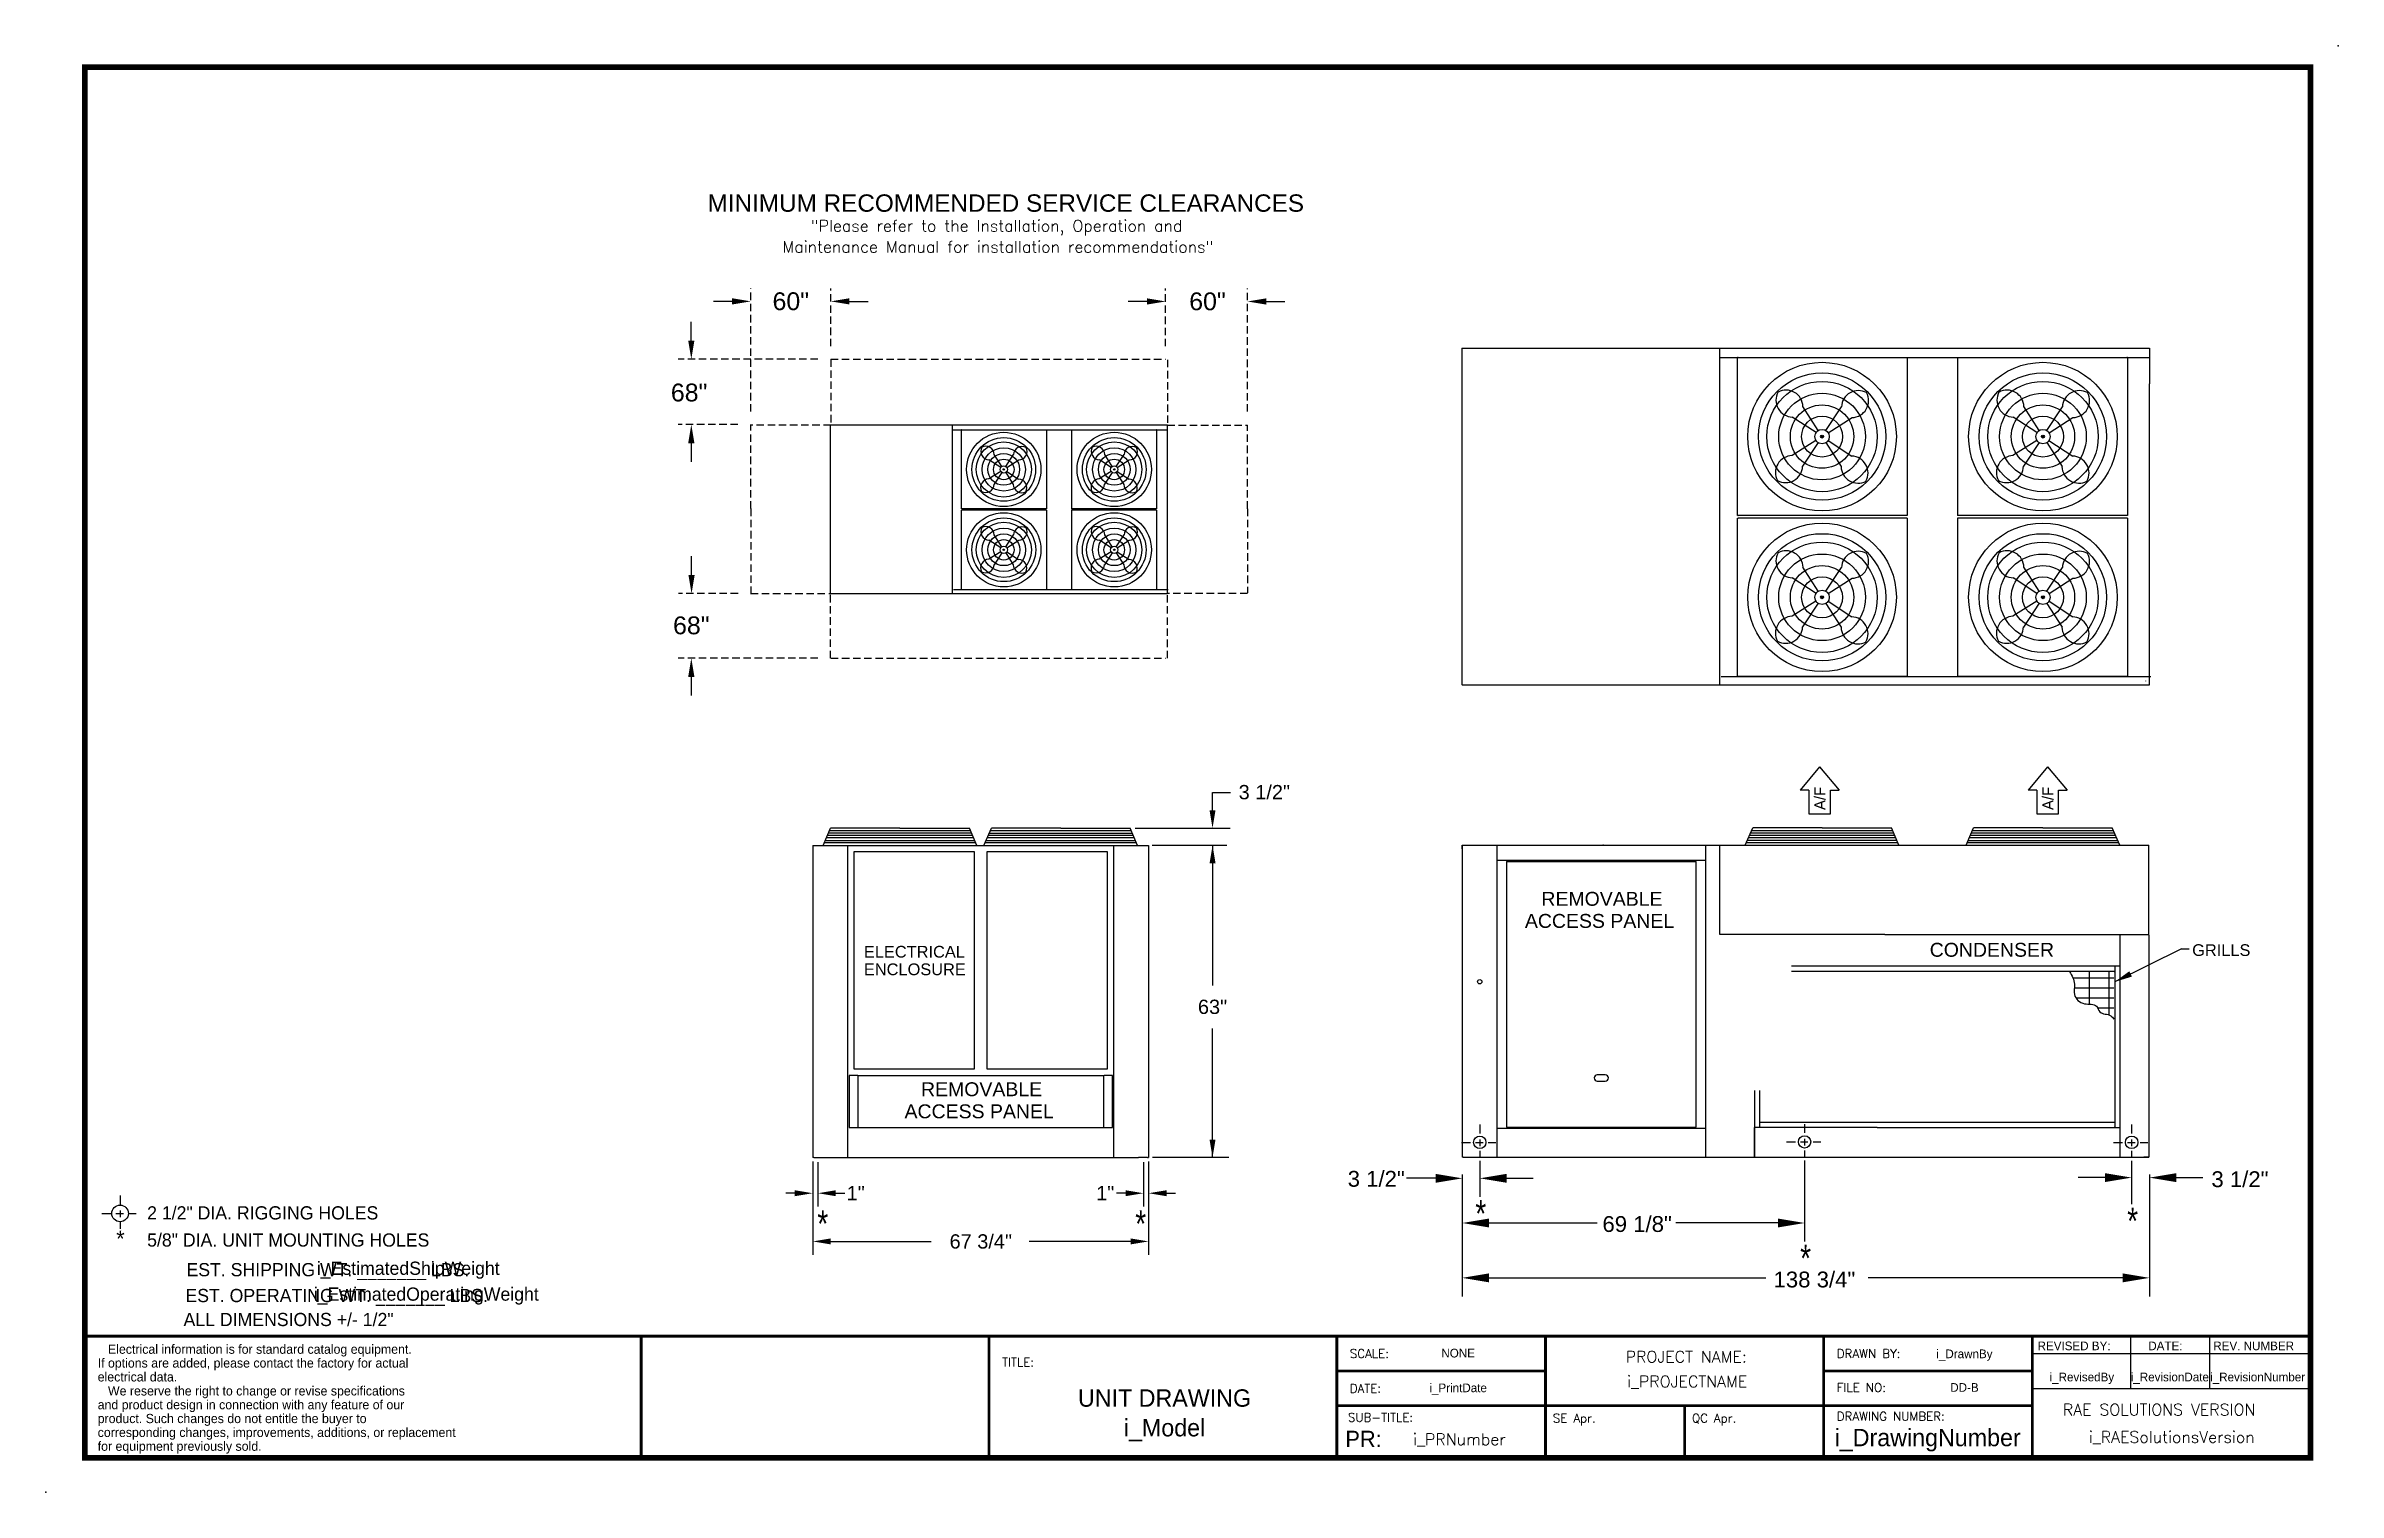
# Model space of a CAD drawing. Extents: x -102 to 361, y -135 to 157.
import ezdxf
from ezdxf.enums import TextEntityAlignment as Align

# ---------------------------------------------------------------- set-up
doc = ezdxf.new("R2010")
doc.units = 0
doc.header["$MEASUREMENT"] = 0
doc.linetypes.add('DASHED', pattern=[0.75, 0.5, -0.25])
doc.layers.get('0').update_dxf_attribs({"linetype": 'CONTINUOUS'})
doc.layers.add('MG13A', color=7, linetype='CONTINUOUS')
doc.styles.add('dimentions', font='ARIAL.TTF')
doc.styles.add('SIMPLEX', font='SIMPLEX')
doc.styles.add('SLDTEXTSTYLE0', font='ARIAL.TTF', dxfattribs={"width": 0.75})

# ---------------------------------------------------------------- blocks, each defined once
blk = doc.blocks.new('A-F')
for p, q in [((0, 0.792), (-0.33, 0.396)), ((0, 0.792), (0.33, 0.396)), ((-0.182, 0.396), (-0.33, 0.396)), ((-0.182, 0.396), (-0.182, 0)), ((0.182, 0.396), (0.33, 0.396)), ((0.182, 0), (0.182, 0.396)), ((-0.182, 0), (0.182, 0))]:
    blk.add_line(p, q)
blk.add_text('A/F', height=0.1875, rotation=90).set_placement((0.098, 0.063))

msp = doc.modelspace()

# ---------------------------------------------------------------- linework, layer by layer
at = {"linetype": 'DASHED', "lineweight": 30, "ltscale": 3}
for p, q in [((40.49, 83.34), (40.49, 108.2)), ((56.63, 96.52), (56.63, 108.2)), ((124.22, 96.5), (124.22, 108.18)), ((140.74, 83.32), (140.74, 108.18)), ((54.01, 93.89), (25.85, 93.89)), ((56.62, 93.89), (56.62, 80.72)), ((56.62, 93.89), (124.22, 93.89)), ((124.6, 93.77), (124.6, 80.58)), ((37.87, 80.72), (25.85, 80.72)), ((40.49, 63.72), (40.49, 80.72)), ((56.65, 80.58), (40.51, 80.58)), ((124.6, 80.58), (140.74, 80.58)), ((140.74, 63.7), (140.74, 80.58)), ((40.49, 63.72), (40.49, 46.72)), ((140.74, 63.7), (140.74, 46.7)), ((37.92, 46.56), (25.91, 46.56)), ((40.46, 46.58), (56.6, 46.58)), ((56.59, 33.54), (56.59, 46.72)), ((124.6, 33.52), (124.6, 46.7)), ((140.74, 46.58), (124.6, 46.58)), ((54.01, 33.54), (25.85, 33.54)), ((56.63, 33.54), (124.22, 33.52))]:
    msp.add_line(p, q, dxfattribs=at)
at = {"lineweight": 30}
for p, q in [((36.71, 105.58), (32.93, 105.58)), ((184.04, 96.16), (322.81, 96.16)), ((236.06, 94.27), (322.81, 94.27)), ((322.81, 35.24), (322.81, 88.94)), ((255.94, 79.5), (252.87, 84.33)), ((257.51, 79.48), (260.65, 84.27)), ((300.53, 79.5), (297.47, 84.33)), ((302.11, 79.48), (305.25, 84.27)), ((124.6, 80.58), (56.6, 80.58)), ((56.6, 46.58), (56.6, 80.58)), ((81.23, 46.58), (81.23, 80.58)), ((81.23, 79.64), (124.6, 79.64)), ((124.6, 46.58), (124.6, 80.58)), ((255.5, 79.07), (250.72, 82.2)), ((257.94, 79.05), (262.77, 82.12)), ((300.1, 79.07), (295.31, 82.2)), ((302.54, 79.05), (307.37, 82.12)), ((91.17, 72.25), (89.63, 74.66)), ((91.95, 72.24), (93.52, 74.63)), ((113.46, 72.25), (111.93, 74.66)), ((114.25, 72.24), (115.82, 74.63)), ((255.49, 77.49), (250.66, 74.43)), ((255.92, 77.06), (252.78, 72.27)), ((257.49, 77.05), (260.56, 72.22)), ((257.93, 77.47), (262.71, 74.34)), ((300.09, 77.49), (295.26, 74.43)), ((300.52, 77.06), (297.38, 72.27)), ((302.09, 77.05), (305.16, 72.22)), ((302.52, 77.47), (307.31, 74.34)), ((90.94, 71.25), (88.53, 69.71)), ((90.95, 72.03), (88.56, 73.6)), ((91.16, 71.03), (89.59, 68.64)), ((91.94, 71.02), (93.48, 68.61)), ((92.16, 71.24), (94.55, 69.67)), ((92.17, 72.02), (94.58, 73.56)), ((113.24, 71.25), (110.83, 69.71)), ((113.25, 72.03), (110.85, 73.6)), ((113.45, 71.03), (111.89, 68.64)), ((114.24, 71.02), (115.78, 68.61)), ((114.46, 71.24), (116.85, 69.67)), ((114.47, 72.02), (116.88, 73.56)), ((56.6, 50.33), (56.6, 58.54)), ((90.95, 55.81), (88.56, 57.38)), ((91.17, 56.02), (89.63, 58.44)), ((91.95, 56.02), (93.52, 58.41)), ((92.17, 55.8), (94.58, 57.33)), ((113.25, 55.81), (110.86, 57.38)), ((113.46, 56.02), (111.93, 58.44)), ((114.25, 56.02), (115.82, 58.41)), ((114.47, 55.8), (116.88, 57.33)), ((90.94, 55.02), (88.53, 53.49)), ((91.16, 54.81), (89.59, 52.41)), ((91.94, 54.8), (93.48, 52.38)), ((92.16, 55.01), (94.55, 53.44)), ((113.24, 55.02), (110.83, 53.49)), ((113.46, 54.8), (111.89, 52.41)), ((114.24, 54.8), (115.78, 52.38)), ((114.46, 55.01), (116.85, 53.44)), ((255.94, 47.05), (252.87, 51.88)), ((257.51, 47.04), (260.65, 51.82)), ((300.54, 47.05), (297.47, 51.88)), ((302.11, 47.04), (305.25, 51.82)), ((56.6, 46.58), (124.6, 46.58)), ((81.38, 47.41), (124.75, 47.41)), ((255.5, 46.62), (250.72, 49.76)), ((257.94, 46.6), (262.77, 49.67)), ((300.1, 46.62), (295.32, 49.76)), ((302.54, 46.6), (307.37, 49.67)), ((255.49, 45.04), (250.66, 41.98)), ((255.92, 44.61), (252.78, 39.83)), ((257.49, 44.6), (260.56, 39.77)), ((257.93, 45.03), (262.71, 41.89)), ((300.09, 45.04), (295.26, 41.98)), ((300.52, 44.61), (297.38, 39.82)), ((302.09, 44.6), (305.16, 39.77)), ((302.53, 45.03), (307.31, 41.89)), ((184.1, 28.16), (322.81, 28.16)), ((236.36, 29.82), (323.1, 29.82)), ((133.69, 2.82), (133.69, 6.42)), ((133.69, 6.42), (137.29, 6.42)), ((55.1, -4.27), (56.6, -0.77)), ((85.88, -3.77), (55.31, -3.77)), ((55.53, -3.27), (85.67, -3.27)), ((85.46, -2.77), (55.74, -2.77)), ((85.24, -2.27), (55.96, -2.27)), ((56.17, -1.77), (85.03, -1.77)), ((56.38, -1.27), (84.81, -1.27)), ((57.1, -0.77), (56.6, -0.77)), ((70.6, -0.77), (57.1, -0.77)), ((70.6, -0.77), (84.6, -0.77)), ((86.1, -4.27), (84.6, -0.77)), ((87.55, -4.28), (89.05, -0.78)), ((118.33, -3.78), (87.76, -3.78)), ((87.97, -3.28), (118.12, -3.28)), ((117.9, -2.78), (88.19, -2.78)), ((117.69, -2.28), (88.4, -2.28)), ((88.62, -1.78), (117.47, -1.78)), ((88.83, -1.28), (117.26, -1.28)), ((89.55, -0.78), (89.05, -0.78)), ((103.05, -0.78), (89.55, -0.78)), ((103.05, -0.78), (117.05, -0.78)), ((118.55, -4.28), (117.05, -0.78)), ((118.08, -0.78), (137.22, -0.78)), ((184.1, -4.24), (212.47, -4.24)), ((235.97, -4.24), (322.7, -4.26)), ((241.22, -4.25), (242.72, -0.75)), ((272, -3.75), (241.43, -3.75)), ((241.64, -3.25), (271.79, -3.25)), ((271.57, -2.75), (241.86, -2.75)), ((271.36, -2.25), (242.07, -2.25)), ((242.29, -1.75), (271.14, -1.75)), ((242.5, -1.25), (270.93, -1.25)), ((243.22, -0.75), (242.72, -0.75)), ((256.72, -0.75), (243.22, -0.75)), ((256.72, -0.75), (270.72, -0.75)), ((272.22, -4.25), (270.72, -0.75)), ((285.81, -4.26), (287.31, -0.76)), ((316.6, -3.76), (286.03, -3.76)), ((286.24, -3.26), (316.38, -3.26)), ((316.17, -2.76), (286.45, -2.76)), ((315.95, -2.26), (286.67, -2.26)), ((286.88, -1.76), (315.74, -1.76)), ((287.1, -1.26), (315.53, -1.26)), ((287.81, -0.76), (287.31, -0.76)), ((301.31, -0.76), (287.81, -0.76)), ((301.31, -0.76), (315.31, -0.76)), ((316.81, -4.26), (315.31, -0.76)), ((322.7, -22.37), (322.7, -4.26)), ((269.39, -22.26), (236.06, -22.26)), ((269.39, -22.26), (322.7, -22.26)), ((316.9, -67.24), (316.9, -22.26)), ((316.9, -28.65), (250.56, -28.65)), ((315.68, -29.74), (250.56, -29.74)), ((315.87, -61.24), (315.87, -28.65)), ((244.13, -61.24), (244.13, -53.76)), ((183.96, -64.24), (185.76, -64.24)), ((186.79, -64.24), (188.31, -64.24)), ((187.63, -60.65), (187.63, -62.43)), ((187.63, -63.67), (187.63, -65.01)), ((189.34, -64.24), (190.88, -64.24)), ((246.44, -61.24), (243.11, -61.24)), ((315.87, -60.24), (244.13, -60.24)), ((267.82, -61.24), (246.44, -61.24)), ((249.53, -64.14), (251.33, -64.14)), ((252.37, -64.14), (253.88, -64.14)), ((253.2, -60.55), (253.2, -62.32)), ((253.2, -63.56), (253.2, -64.9)), ((254.92, -64.14), (256.45, -64.14)), ((315.55, -64.24), (317.34, -64.24)), ((318.38, -64.24), (319.89, -64.24)), ((319.21, -60.65), (319.21, -62.43)), ((319.21, -63.67), (319.21, -65.01)), ((320.93, -64.24), (322.46, -64.24)), ((53.02, -67.02), (53.02, -67.27)), ((53.23, -67.27), (53.02, -67.27)), ((53.02, -68.13), (53.02, -86.94)), ((54.04, -68.21), (54.04, -77.21)), ((55.02, -67.27), (55.48, -67.27)), ((118.29, -67.27), (118.75, -67.27)), ((119.73, -68.21), (119.73, -77.21)), ((120.54, -67.27), (120.75, -67.27)), ((120.75, -67.02), (120.75, -67.27)), ((120.75, -68.13), (120.75, -86.94)), ((184.31, -67.24), (184.1, -67.24)), ((187.63, -65.96), (187.63, -67.36)), ((187.63, -67.99), (187.63, -75.25)), ((253.2, -65.86), (253.2, -67.26)), ((253.2, -67.89), (253.2, -84.27)), ((319.21, -65.96), (319.21, -67.36)), ((319.21, -67.99), (319.21, -76.73)), ((322.7, -66.99), (322.7, -67.24)), ((178.7, -71.5), (172.83, -71.5)), ((184.1, -70.74), (184.1, -95.35)), ((184.1, -70.74), (184.1, -84.27)), ((184.1, -70.74), (184.1, -75.25)), ((193.03, -71.5), (198.43, -71.5)), ((313.81, -71.36), (308.41, -71.36)), ((322.81, -70.74), (322.81, -95.35)), ((322.81, -70.74), (322.81, -76.73)), ((328.21, -71.36), (333.61, -71.36)), ((-90.48, -78.59), (-88.69, -78.59)), ((-87.65, -78.59), (-86.14, -78.59)), ((-86.82, -75), (-86.82, -76.77)), ((-86.82, -78.01), (-86.82, -79.35)), ((-85.1, -78.59), (-83.57, -78.59)), ((50.26, -74.51), (47.56, -74.51)), ((56.74, -74.51), (59.44, -74.51)), ((117.03, -74.51), (114.33, -74.51)), ((123.51, -74.51), (126.21, -74.51)), ((-86.82, -80.31), (-86.82, -81.7)), ((189.5, -80.52), (211.32, -80.52)), ((247.8, -80.52), (227.21, -80.52)), ((55.72, -84.24), (76.87, -84.24)), ((118.05, -84.24), (96.67, -84.24)), ((189.5, -91.6), (245.34, -91.6)), ((317.41, -91.6), (266.02, -91.6)), ((18.37, -127.95), (18.37, -103.38)), ((88.57, -127.95), (88.57, -103.38)), ((158.77, -103.38), (299.17, -103.38)), ((158.77, -127.95), (158.77, -103.38)), ((200.89, -103.38), (200.89, -127.95)), ((257.05, -103.38), (257.05, -117.42)), ((299.17, -103.38), (299.17, -127.95)), ((299.17, -103.38), (355.33, -103.38)), ((299.17, -103.38), (299.17, -106.89)), ((318.98, -103.38), (318.98, -113.91)), ((334.94, -103.38), (334.94, -113.91)), ((200.89, -110.4), (158.77, -110.4)), ((257.05, -110.4), (299.17, -110.4)), ((257.05, -117.42), (257.05, -110.4)), ((299.17, -106.89), (355.33, -106.89)), ((299.17, -113.91), (355.33, -113.91)), ((299.17, -117.42), (158.77, -117.42)), ((228.97, -117.42), (228.97, -127.95)), ((257.05, -117.42), (257.05, -127.95))]:
    msp.add_line(p, q, dxfattribs=at)
at = {"linetype": 'Continuous', "lineweight": 30}
for p, q in [((60.41, 105.58), (64.19, 105.58)), ((120.44, 105.56), (116.66, 105.56)), ((144.52, 105.56), (148.3, 105.56)), ((28.48, 97.67), (28.48, 101.45)), ((184.04, 96.16), (184.04, 28.16)), ((235.97, 96.16), (236.04, 96.16)), ((236.06, 29.82), (236.06, 96.16)), ((236.06, 94.27), (236.06, 94.32)), ((236.06, 94.27), (236.06, 94.27)), ((239.66, 62.32), (239.66, 94.27)), ((239.81, 94.27), (239.67, 94.27)), ((239.81, 94.27), (273.91, 94.27)), ((273.67, 94.27), (273.67, 94.27)), ((273.91, 94.27), (273.91, 62.32)), ((284.06, 94.27), (284.06, 62.32)), ((284.06, 94.27), (318.25, 94.27)), ((318.36, 94.27), (318.25, 94.27)), ((318.36, 94.27), (318.36, 62.32)), ((322.81, 96.16), (322.81, 89.02)), ((322.81, 89.02), (322.81, 88.94)), ((83.03, 63.66), (83.03, 79.64)), ((83.1, 79.64), (83.03, 79.64)), ((83.1, 79.64), (100.15, 79.64)), ((100.03, 79.64), (100.03, 79.64)), ((100.15, 79.64), (100.15, 63.66)), ((105.23, 79.64), (105.23, 63.66)), ((105.23, 79.64), (122.32, 79.64)), ((122.38, 79.64), (122.32, 79.64)), ((122.38, 79.64), (122.38, 63.66)), ((28.48, 76.94), (28.48, 73.16)), ((100.15, 63.66), (83.03, 63.66)), ((83.03, 47.41), (83.03, 63.39)), ((83.03, 63.39), (83.08, 63.39)), ((83.05, 63.66), (83.08, 63.66)), ((83.08, 63.66), (83.08, 63.66)), ((83.08, 63.66), (83.08, 63.66)), ((83.08, 63.66), (83.08, 63.66)), ((100.15, 63.39), (83.08, 63.39)), ((83.08, 63.39), (83.08, 63.39)), ((83.08, 63.39), (83.08, 63.39)), ((83.08, 63.39), (83.08, 63.39)), ((100.03, 63.66), (100.03, 63.66)), ((100.06, 63.39), (100.03, 63.39)), ((100.03, 63.39), (100.03, 63.39)), ((100.03, 63.39), (100.03, 63.39)), ((100.06, 63.39), (100.06, 63.39)), ((100.15, 63.39), (100.15, 47.41)), ((122.38, 63.66), (105.23, 63.66)), ((105.23, 63.39), (105.23, 47.41)), ((122.38, 63.39), (105.23, 63.39)), ((105.35, 63.39), (105.38, 63.39)), ((105.38, 63.66), (105.38, 63.66)), ((105.38, 63.39), (105.38, 63.39)), ((105.38, 63.39), (105.38, 63.39)), ((105.38, 63.39), (105.38, 63.39)), ((122.35, 63.66), (122.33, 63.66)), ((122.33, 63.66), (122.33, 63.66)), ((122.33, 63.66), (122.33, 63.66)), ((122.35, 63.39), (122.33, 63.39)), ((122.33, 63.39), (122.33, 63.39)), ((122.33, 63.39), (122.33, 63.39)), ((122.38, 63.39), (122.38, 47.41)), ((273.91, 62.32), (239.66, 62.32)), ((239.66, 29.82), (239.66, 61.77)), ((239.66, 61.77), (239.76, 61.77)), ((239.71, 62.32), (239.76, 62.32)), ((239.76, 62.32), (239.76, 62.32)), ((239.76, 62.32), (239.76, 62.32)), ((239.76, 62.32), (239.76, 62.32)), ((273.91, 61.77), (239.76, 61.77)), ((239.76, 61.77), (239.76, 61.77)), ((239.76, 61.77), (239.76, 61.77)), ((239.76, 61.77), (239.76, 61.77)), ((273.67, 62.32), (273.67, 62.32)), ((273.72, 61.77), (273.67, 61.77)), ((273.67, 61.77), (273.67, 61.77)), ((273.67, 61.77), (273.67, 61.77)), ((273.72, 61.77), (273.72, 61.77)), ((273.91, 61.77), (273.91, 29.82)), ((318.36, 62.32), (284.06, 62.32)), ((284.06, 61.77), (284.06, 29.82)), ((318.36, 61.77), (284.06, 61.77)), ((284.31, 61.77), (284.36, 61.77)), ((284.36, 62.32), (284.36, 62.32)), ((284.36, 61.78), (284.36, 61.77)), ((284.36, 61.77), (284.36, 61.77)), ((284.36, 61.77), (284.36, 61.77)), ((318.26, 62.32), (318.27, 62.32)), ((318.26, 62.32), (318.26, 62.32)), ((318.27, 61.77), (318.26, 61.77)), ((318.26, 61.77), (318.26, 61.77)), ((318.31, 62.32), (318.27, 62.32)), ((318.31, 61.77), (318.27, 61.77)), ((318.36, 61.77), (318.36, 29.82)), ((28.53, 50.34), (28.53, 54.12)), ((322.81, 35.16), (322.81, 35.24)), ((322.81, 28.16), (322.81, 35.16)), ((28.48, 29.76), (28.48, 25.98)), ((184.1, 28.16), (184.04, 28.16)), ((236.06, 29.82), (236.06, 29.82)), ((236.06, 29.77), (236.06, 29.82)), ((236.06, 28.16), (236.06, 29.77)), ((236.06, 28.89), (236.06, 28.94)), ((236.06, 28.89), (236.06, 28.89)), ((239.66, 29.82), (239.81, 29.82)), ((273.91, 29.82), (239.81, 29.82)), ((273.67, 29.82), (273.67, 29.82)), ((273.96, 29.82), (273.67, 29.82)), ((284.36, 29.82), (284.01, 29.82)), ((284.06, 29.87), (284.06, 29.87)), ((318.25, 29.82), (284.06, 29.82)), ((318.25, 29.82), (318.36, 29.82)), ((322, 28.98), (322, 28.98)), ((322, 28.98), (322, 28.89)), ((322, 28.89), (322, 28.89)), ((53.02, -4.27), (53.02, -67.02)), ((53.02, -4.27), (120.75, -4.27)), ((60.04, -4.27), (60.04, -67.27)), ((113.73, -4.27), (113.73, -67.27)), ((120.75, -4.27), (120.75, -67.02)), ((136.59, -4.27), (121.5, -4.27)), ((133.69, -4.27), (133.69, -32.55)), ((184.1, -4.3), (184.1, -4.24)), ((184.1, -4.31), (184.1, -4.3)), ((184.1, -4.31), (184.1, -4.99)), ((184.1, -4.99), (184.1, -4.31)), ((191.12, -67.24), (191.12, -4.24)), ((212.54, -4.24), (212.47, -4.24)), ((212.54, -4.24), (235.97, -4.24)), ((212.6, -4.24), (212.54, -4.24)), ((233.21, -4.24), (233.21, -67.24)), ((236.06, -4.31), (236.06, -4.26)), ((236.06, -22.26), (236.06, -4.31)), ((61.29, -5.58), (61.29, -49.41)), ((85.64, -5.58), (61.29, -5.58)), ((85.64, -49.41), (85.64, -5.58)), ((88.14, -5.58), (88.14, -49.41)), ((112.48, -5.58), (88.14, -5.58)), ((112.48, -49.41), (112.48, -5.58)), ((184.1, -4.99), (184.1, -67.24)), ((191.12, -7.29), (191.91, -7.29)), ((191.22, -7.29), (191.33, -7.29)), ((191.91, -7.29), (231.96, -7.29)), ((193.03, -7.54), (193.03, -61.19)), ((193.03, -7.54), (231.28, -7.54)), ((193.03, -7.54), (193.03, -7.54)), ((231.28, -7.54), (231.28, -7.54)), ((231.33, -7.54), (231.28, -7.54)), ((231.33, -61.19), (231.33, -7.54)), ((231.33, -61.19), (231.33, -7.54)), ((231.33, -7.54), (231.33, -7.54)), ((231.96, -7.29), (232.99, -7.29)), ((232.99, -7.29), (233.21, -7.29)), ((236.06, -22.26), (236.06, -22.26)), ((236.06, -22.26), (236.06, -22.26)), ((322.7, -22.3), (322.7, -22.26)), ((322.7, -22.37), (322.7, -28.74)), ((315.68, -29.74), (315.79, -29.74)), ((315.87, -29.74), (315.79, -29.74)), ((322.7, -28.74), (322.7, -66.99)), ((184.07, -33.05), (184.1, -33.05)), ((133.69, -67.27), (133.69, -41.23)), ((60.37, -50.77), (60.37, -61.22)), ((62.08, -50.77), (60.37, -50.77)), ((61.29, -49.41), (85.64, -49.41)), ((62.08, -50.77), (62.08, -50.77)), ((62.08, -50.77), (62.12, -50.77)), ((62.08, -50.77), (62.08, -50.77)), ((62.12, -50.77), (111.75, -50.77)), ((62.12, -50.77), (62.12, -61.22)), ((88.14, -49.41), (112.48, -49.41)), ((111.75, -61.22), (111.75, -50.77)), ((111.75, -50.77), (111.8, -50.77)), ((111.8, -50.77), (111.8, -50.77)), ((111.8, -50.77), (111.8, -50.77)), ((113.5, -50.77), (111.8, -50.77)), ((113.5, -61.22), (113.5, -50.77)), ((212.96, -50.62), (211.34, -50.62)), ((211.34, -51.87), (212.96, -51.87)), ((243.11, -53.76), (243.11, -67.24)), ((60.37, -61.22), (62.08, -61.22)), ((62.08, -61.22), (62.08, -61.22)), ((62.12, -61.22), (62.08, -61.22)), ((62.08, -61.22), (62.08, -61.22)), ((62.12, -61.22), (111.75, -61.22)), ((111.8, -61.22), (111.75, -61.22)), ((111.8, -61.22), (111.8, -61.22)), ((111.8, -61.22), (111.8, -61.22)), ((111.8, -61.22), (113.5, -61.22)), ((191.12, -61.35), (233.21, -61.35)), ((193.03, -61.19), (231.28, -61.19)), ((193.03, -61.19), (193.03, -61.19)), ((231.28, -61.19), (231.28, -61.19)), ((231.28, -61.19), (231.33, -61.19)), ((231.33, -61.19), (231.33, -61.19)), ((243.11, -61.12), (243.11, -61.12)), ((267.82, -61.24), (316.9, -61.24)), ((315.79, -61.24), (315.68, -61.24)), ((315.79, -61.24), (315.87, -61.24)), ((53.02, -67.02), (53.02, -67.02)), ((53.23, -67.27), (55.02, -67.27)), ((55.48, -67.27), (118.29, -67.27)), ((120.54, -67.27), (118.75, -67.27)), ((120.75, -67.02), (120.75, -67.02)), ((136.95, -67.27), (121.6, -67.27)), ((184.31, -67.24), (185.2, -67.24)), ((185.2, -67.24), (321.7, -67.24)), ((194.08, -67.24), (322.7, -67.24)), ((322.6, -67.24), (321.7, -67.24))]:
    msp.add_line(p, q, dxfattribs=at)
msp.add_line((243.11, -67.24), (243.11, -61.24))
at = {"const_width": 1.12}
msp.add_lwpolyline([(-93.95, -127.95), (355.33, -127.95), (355.33, 152.85), (-93.95, 152.85), (-93.95, -127.95)], dxfattribs=at)
at = {"lineweight": 30, "const_width": 0.562}
for points in [[(19.03, -103.38), (-93.95, -103.38)], [(355.33, -103.38), (18.37, -103.38), (18.37, -127.95)], [(88.57, -103.38), (88.57, -127.95)], [(158.77, -103.38), (158.77, -127.95)], [(200.89, -103.38), (200.89, -127.95)], [(257.05, -103.38), (257.05, -127.95)], [(299.17, -127.95), (299.17, -103.38), (355.33, -103.38)], [(200.89, -110.4), (158.77, -110.4)], [(299.17, -110.4), (257.05, -110.4), (257.05, -127.95)], [(299.17, -117.42), (158.77, -117.42)], [(228.97, -117.42), (228.97, -127.95)]]:
    msp.add_lwpolyline(points, dxfattribs=at)
at = {"lineweight": 30}
for centre, radius in [((256.72, 78.27), 15), ((301.31, 78.27), 15), ((256.72, 78.27), 12.85), ((256.72, 78.27), 11.14), ((301.31, 78.27), 12.85), ((301.31, 78.27), 11.14), ((256.72, 78.27), 8.74), ((256.72, 78.27), 6.4), ((301.31, 78.27), 8.74), ((301.31, 78.27), 6.4), ((91.55, 71.64), 7.5), ((113.85, 71.64), 7.5), ((256.72, 78.27), 4.13), ((256.72, 78.27), 1.45), ((301.31, 78.27), 4.13), ((301.31, 78.27), 1.45), ((91.55, 71.64), 6.43), ((91.55, 71.64), 5.57), ((91.55, 71.64), 4.37), ((91.55, 71.64), 3.2), ((113.85, 71.64), 6.43), ((113.85, 71.64), 5.57), ((113.85, 71.64), 4.37), ((113.85, 71.64), 3.2), ((256.72, 78.27), 0.286), ((301.31, 78.27), 0.286), ((91.55, 71.64), 2.07), ((91.55, 71.64), 0.726), ((91.55, 71.64), 0.143), ((113.85, 71.64), 2.07), ((113.85, 71.64), 0.726), ((113.85, 71.64), 0.143), ((91.56, 55.41), 7.5), ((91.56, 55.41), 6.43), ((91.56, 55.41), 5.57), ((113.85, 55.41), 7.5), ((113.85, 55.41), 6.43), ((113.85, 55.41), 5.57), ((256.72, 45.82), 15), ((301.31, 45.82), 15), ((91.56, 55.41), 4.37), ((91.56, 55.41), 3.2), ((91.56, 55.41), 2.07), ((91.56, 55.41), 0.726), ((91.56, 55.41), 0.143), ((113.85, 55.41), 4.37), ((113.85, 55.41), 3.2), ((113.85, 55.41), 2.07), ((113.85, 55.41), 0.726), ((113.85, 55.41), 0.143), ((256.72, 45.82), 12.85), ((256.72, 45.82), 11.14), ((301.31, 45.82), 12.85), ((301.31, 45.82), 11.14), ((256.72, 45.82), 8.74), ((256.72, 45.82), 6.4), ((301.31, 45.82), 8.74), ((301.31, 45.82), 6.4), ((256.72, 45.82), 4.13), ((256.72, 45.82), 1.45), ((301.31, 45.82), 4.13), ((301.31, 45.82), 1.45), ((256.72, 45.82), 0.286), ((301.31, 45.82), 0.286), ((-86.82, -78.59), 1.68)]:
    msp.add_circle(centre, radius, dxfattribs=at)
at = {"linetype": 'Continuous', "lineweight": 30}
for centre, radius in [((187.63, -31.8), 0.438), ((187.63, -64.24), 1.25), ((253.2, -64.14), 1.25), ((319.21, -64.24), 1.25)]:
    msp.add_circle(centre, radius, dxfattribs=at)
at = {"lineweight": 30}
for centre, radius, start, end in [((250.85, 85.63), 3.43, 151.3004, 267.8147), ((249.44, 84.24), 3.43, 1.3412, 117.8555), ((264.07, 84.14), 3.43, 61.3004, 177.8147), ((262.69, 85.54), 3.43, 271.3412, 27.8555), ((295.44, 85.63), 3.43, 151.3004, 267.8147), ((294.04, 84.24), 3.43, 1.3412, 117.8555), ((308.67, 84.14), 3.43, 61.3004, 177.8147), ((307.29, 85.54), 3.43, 271.3412, 27.8555), ((88.62, 75.31), 1.71, 151.3004, 267.8147), ((87.92, 74.62), 1.71, 1.3412, 117.8555), ((95.23, 74.57), 1.71, 61.3004, 177.8147), ((94.54, 75.27), 1.71, 271.3412, 27.8555), ((110.92, 75.31), 1.71, 151.3004, 267.8147), ((110.22, 74.62), 1.71, 1.3412, 117.8555), ((117.53, 74.57), 1.71, 61.3004, 177.8147), ((116.84, 75.27), 1.71, 271.3412, 27.8555), ((250.74, 71), 3.43, 91.3412, 207.8555), ((262.58, 70.91), 3.43, 331.3004, 87.8147), ((295.34, 71), 3.43, 91.3412, 207.8555), ((307.18, 70.91), 3.43, 331.3004, 87.8147), ((88.57, 68), 1.71, 91.3412, 207.8555), ((94.49, 67.96), 1.71, 331.3004, 87.8147), ((110.87, 68), 1.71, 91.3412, 207.8555), ((116.79, 67.96), 1.71, 331.3004, 87.8147), ((249.36, 72.4), 3.43, 241.3004, 357.8147), ((263.99, 72.3), 3.43, 181.3412, 297.8555), ((293.95, 72.4), 3.43, 241.3004, 357.8147), ((308.58, 72.3), 3.43, 181.3412, 297.8555), ((87.88, 68.7), 1.71, 241.3004, 357.8147), ((95.19, 68.65), 1.71, 181.3412, 297.8555), ((110.17, 68.7), 1.71, 241.3004, 357.8147), ((117.49, 68.65), 1.71, 181.3412, 297.8555), ((88.62, 59.09), 1.71, 151.3004, 267.8147), ((87.92, 58.4), 1.71, 1.3412, 117.8555), ((95.23, 58.34), 1.71, 61.3004, 177.8147), ((94.54, 59.05), 1.71, 271.3412, 27.8555), ((110.92, 59.09), 1.71, 151.3004, 267.8147), ((110.22, 58.4), 1.71, 1.3412, 117.8555), ((117.53, 58.34), 1.71, 61.3004, 177.8147), ((116.84, 59.05), 1.71, 271.3412, 27.8555), ((88.57, 51.78), 1.71, 91.3412, 207.8555), ((87.88, 52.48), 1.71, 241.3004, 357.8147), ((95.19, 52.42), 1.71, 181.3412, 297.8555), ((94.49, 51.73), 1.71, 331.3004, 87.8147), ((110.87, 51.78), 1.71, 91.3412, 207.8555), ((110.17, 52.48), 1.71, 241.3004, 357.8147), ((117.49, 52.42), 1.71, 181.3412, 297.8555), ((116.79, 51.73), 1.71, 331.3004, 87.8147), ((250.85, 53.18), 3.43, 151.3004, 267.8147), ((249.45, 51.8), 3.43, 1.3412, 117.8555), ((264.07, 51.69), 3.43, 61.3004, 177.8147), ((262.69, 53.09), 3.43, 271.3412, 27.8555), ((295.45, 53.18), 3.43, 151.3004, 267.8147), ((294.04, 51.8), 3.43, 1.3412, 117.8555), ((308.67, 51.69), 3.43, 61.3004, 177.8147), ((307.29, 53.09), 3.43, 271.3412, 27.8555), ((250.74, 38.55), 3.43, 91.3412, 207.8555), ((262.58, 38.46), 3.43, 331.3004, 87.8147), ((295.34, 38.55), 3.43, 91.3412, 207.8555), ((307.18, 38.46), 3.43, 331.3004, 87.8147), ((249.36, 39.96), 3.43, 241.3004, 357.8147), ((263.99, 39.85), 3.43, 181.3412, 297.8555), ((293.96, 39.96), 3.43, 241.3004, 357.8147), ((308.58, 39.85), 3.43, 181.3412, 297.8555)]:
    msp.add_arc(centre, radius, start, end, dxfattribs=at)
at = {"linetype": 'Continuous', "lineweight": 30}
for centre, radius, start, end in [((184.1, -4.31), 0.001, 90, 180), ((211.34, -51.24), 0.625, 90, 270), ((212.96, -51.24), 0.625, 270, 90)]:
    msp.add_arc(centre, radius, start, end, dxfattribs=at)
for p in [(360.89, 157.18), (299.17, -127.95), (-101.81, -134.87)]:
    msp.add_point(p)
at = {"lineweight": 30}
for p in [(256.72, 78.27), (301.31, 78.27), (91.55, 71.64), (113.85, 71.64), (91.55, 55.41), (113.85, 55.41), (256.72, 45.82), (301.31, 45.82)]:
    msp.add_point(p, dxfattribs=at)
at = {"linetype": 'Continuous', "lineweight": 30}
for points in [[(36.71, 106.21), (36.71, 104.95), (40.49, 105.58)], [(60.41, 106.21), (60.41, 104.95), (56.63, 105.58)], [(120.44, 106.19), (120.44, 104.93), (124.22, 105.56)], [(144.52, 106.19), (144.52, 104.93), (140.74, 105.56)], [(27.85, 97.67), (29.11, 97.67), (28.48, 93.89)], [(27.85, 76.94), (29.11, 76.94), (28.48, 80.72)], [(27.9, 50.34), (29.16, 50.34), (28.53, 46.56)], [(27.85, 29.76), (29.11, 29.76), (28.48, 33.54)]]:
    msp.add_solid(points, dxfattribs=at)
at = {"lineweight": 30}
for points in [[(133.09, 2.82), (134.29, 2.82), (133.69, -0.78)], [(133.09, -7.87), (134.29, -7.87), (133.69, -4.27)], [(133.09, -63.69), (134.29, -63.69), (133.69, -67.29)], [(49.36, -75.11), (49.36, -73.91), (52.96, -74.51)], [(57.64, -73.91), (57.64, -75.11), (54.04, -74.51)], [(116.13, -73.91), (116.13, -75.11), (119.73, -74.51)], [(124.41, -75.11), (124.41, -73.91), (120.81, -74.51)], [(178.7, -70.6), (178.7, -72.4), (184.1, -71.5)], [(193.03, -70.6), (193.03, -72.4), (187.63, -71.5)], [(313.81, -70.46), (313.81, -72.26), (319.21, -71.36)], [(328.21, -70.46), (328.21, -72.26), (322.81, -71.36)], [(189.5, -79.62), (189.5, -81.42), (184.1, -80.52)], [(247.8, -79.62), (247.8, -81.42), (253.2, -80.52)], [(56.62, -83.64), (56.62, -84.84), (53.02, -84.24)], [(117.15, -84.84), (117.15, -83.64), (120.75, -84.24)], [(189.5, -90.7), (189.5, -92.5), (184.1, -91.6)], [(317.41, -90.7), (317.41, -92.5), (322.81, -91.6)]]:
    msp.add_solid(points, dxfattribs=at)
at = {"layer": 'MG13A', "lineweight": 30}
for p, q in [((329.27, -25.14), (315.79, -31.84)), ((329.27, -25.14), (330.82, -25.14)), ((315.63, -31.11), (307.37, -31.11)), ((310.69, -36.34), (310.69, -29.74)), ((314.69, -38.52), (314.69, -29.74)), ((315.63, -33.11), (307.63, -33.11)), ((315.63, -35.11), (307.98, -35.11)), ((315.63, -37.11), (312.35, -37.11))]:
    msp.add_line(p, q, dxfattribs=at)
msp.add_open_spline([(306.69, -29.74), (307.15, -30.57), (307.96, -32.03), (307.23, -34.69), (309.45, -36.7), (312.16, -36.06), (312.73, -38.51), (314.76, -38.21), (315.44, -39.07), (315.63, -39.33)], degree=3, knots=[0, 0, 0, 0, 2.730027, 4.830235, 7.580111, 10.053782, 11.396671, 13.693268, 14.632376, 14.632376, 14.632376, 14.632376], dxfattribs=at)
msp.add_solid([(318.74, -29.69), (319.28, -30.76), (315.79, -31.84)], dxfattribs=at)

# ---------------------------------------------------------------- block references
at = {"lineweight": 30, "xscale": 12, "yscale": 12, "zscale": 12}
for p in [(256.23, 2.11), (302.26, 2.11)]:
    msp.add_blockref('A-F', p, dxfattribs=at)

# ---------------------------------------------------------------- texts
at = {"lineweight": 30}
for s, height, style, p in [('MINIMUM RECOMMENDED SERVICE CLEARANCES', 3.51, 'dimentions', (31.76, 123.67)), ('3 1/2"', 2.88, 'dimentions', (138.96, 5.04)), ('REMOVABLE', 2.812, 'dimentions', (200.07, -16.47)), ('ACCESS PANEL', 2.8125, 'dimentions', (196.74, -20.93)), ('ELECTRICAL', 2.366, 'dimentions', (63.32, -26.93)), ('ENCLOSURE', 2.366, 'dimentions', (63.32, -30.48)), ('REMOVABLE', 2.812, 'dimentions', (74.85, -54.92)), ('ACCESS PANEL', 2.8125, 'dimentions', (71.52, -59.38)), ('1"', 2.88, 'dimentions', (59.83, -75.93)), ('1"', 2.88, 'dimentions', (110.2, -75.93)), ('67 3/4"', 2.88, 'dimentions', (80.61, -85.68)), ('SCALE:', 1.755, 'SIMPLEX', (161.4, -107.77)), ('DRAWN BY:', 1.755, 'SIMPLEX', (259.68, -107.77)), ('TITLE:', 1.755, 'SIMPLEX', (91.2, -109.52)), ('DATE:', 1.755, 'SIMPLEX', (161.4, -114.79)), ('FILE NO:', 1.755, 'SIMPLEX', (259.68, -114.62)), ('SUB-TITLE:', 1.755, 'SIMPLEX', (161.02, -120.65)), ('SE Apr.', 1.755, 'SIMPLEX', (202.38, -120.81)), ('QC Apr.', 1.755, 'SIMPLEX', (230.46, -120.81)), ('DRAWING NUMBER:', 1.755, 'SIMPLEX', (259.68, -120.43)), ('RAE SOLUTIONS VERSION', 2.3306, 'SIMPLEX', (305.32, -119.37))]:
    msp.add_text(s, height=height, dxfattribs=dict(at, style=style)).set_placement(p)
at = {"lineweight": 30, "style": 'SIMPLEX'}
for s, height, p in [('"Please refer to the Installation, Operation and', 2.3306, (90.09, 119.66)), ('Maintenance Manual for installation recommendations"', 2.3306, (90.37, 115.43)), ('PROJECT NAME:', 2.3306, (229.32, -108.7)), ('i_PROJECTNAME', 2.3306, (229.5, -113.69)), ('i_PRNumber', 2.331, (183.52, -125.36)), ('i_RAESolutionsVersion', 2.3306, (327.31, -124.91))]:
    msp.add_text(s, height=height, dxfattribs=at).set_placement(p, align=Align.CENTER)
at = {"linetype": 'Continuous', "lineweight": 30, "style": 'dimentions'}
for s, p in [('3 1/2"', (160.97, -73.2)), ('3 1/2"', (335.31, -73.28)), ('69 1/8"', (212.39, -82.33)), ('138 3/4"', (246.93, -93.53))]:
    msp.add_text(s, height=3.2, dxfattribs=at).set_placement(p)
at = {"lineweight": 30}
for s, height, p in [('2 1/2" DIA. RIGGING HOLES', 2.6676, (-81.36, -79.81)), ('5/8" DIA. UNIT MOUNTING HOLES', 2.6676, (-81.36, -85.29)), ('REVISED BY:', 1.755, (300.22, -106.21)), ('DATE:', 1.755, (322.57, -106.21)), ('REV. NUMBER', 1.755, (335.69, -106.21))]:
    msp.add_text(s, height=height, dxfattribs=at).set_placement(p)
for s, height, p in [('*', 3.28, (-86.75, -85.33)), ('EST. SHIPPING WT. _______ LBS.', 2.6676, (-44.87, -91.28)), ('i_EstimatedShipWeight', 2.6707, (-28.66, -90.99)), ('EST. OPERATING WT. _______ LBS.', 2.6676, (-43.1, -96.5)), ('i_EstimatedOperatingWeight', 2.6676, (-25.01, -96.21)), ('ALL DIMENSIONS +/- 1/2"', 2.6676, (-52.81, -101.34)), ('NONE', 1.755, (183.27, -107.67)), ('i_DrawnBy', 1.755, (285.46, -107.82)), ('i_RevisedBy', 1.755, (309.16, -112.5)), ('i_RevisionDate', 1.755, (326.92, -112.5)), ('i_RevisionNumber', 1.755, (344.64, -112.5)), ('UNIT DRAWING', 3.51, (124, -117.62)), ('i_PrintDate', 1.755, (183.27, -114.69)), ('DD-B', 1.755, (285.46, -114.61)), ('i_Model', 3.51, (124, -123.61)), ('i_DrawingNumber', 3.51, (278.04, -125.6))]:
    msp.add_text(s, height=height, dxfattribs=at).set_placement(p, align=Align.CENTER)
at = {"lineweight": 25}
for s, p in [('   Electrical information is for standard catalog equipment.', (-91.34, -106.93)), ('electrical data.', (-91.34, -112.52)), ('If options are added, please contact the factory for actual', (-91.34, -109.72)), ('   We reserve the right to change or revise specifications', (-91.34, -115.35)), ('and product design in connection with any feature of our', (-91.34, -118.14)), ('product. Such changes do not entitle the buyer to', (-91.34, -120.93)), ('for equipment previously sold.', (-91.34, -126.52)), ('corresponding changes, improvements, additions, or replacement ', (-91.34, -123.73))]:
    msp.add_text(s, height=1.8623, dxfattribs=at).set_placement(p)
at = {"lineweight": 30}
msp.add_text('PR:', height=3.291, dxfattribs=at).set_placement((167.84, -125.77), align=Align.RIGHT)
at = {"linetype": 'Continuous', "lineweight": 30, "char_height": 3.6, "attachment_point": 5, "style": 'dimentions'}
for s, insert in [('\\A1;60"', (48.56, 105.58)), ('\\A1;60"', (132.67, 105.56)), ('\\A1;68"', (28.04, 87.15)), ('\\A1;68"', (28.48, 40.13))]:
    msp.add_mtext(s, dxfattribs=dict(at, insert=insert))
at = {"lineweight": 30}
for s, insert, char_height, attachment_point, style in [('CONDENSER', (278.45, -23.95), 2.812, 1, 'dimentions'), ('63"', (133.69, -36.89), 2.88, 5, 'dimentions'), ('*', (53.92, -77.96), 5.4, 1, 'SLDTEXTSTYLE0'), ('*', (118.09, -77.96), 5.4, 1, 'SLDTEXTSTYLE0'), ('*', (186.73, -75.91), 5.4, 1, 'SLDTEXTSTYLE0'), ('*', (318.31, -77.4), 5.4, 1, 'SLDTEXTSTYLE0'), ('*', (252.3, -84.93), 5.4, 1, 'SLDTEXTSTYLE0')]:
    msp.add_mtext(s, dxfattribs=dict(at, insert=insert, char_height=char_height, attachment_point=attachment_point, style=style))
at = {"layer": 'MG13A', "lineweight": 30, "style": 'dimentions'}
msp.add_text('GRILLS', height=2.366, dxfattribs=at).set_placement((331.43, -26.6))

doc.saveas('drawing.dxf')
